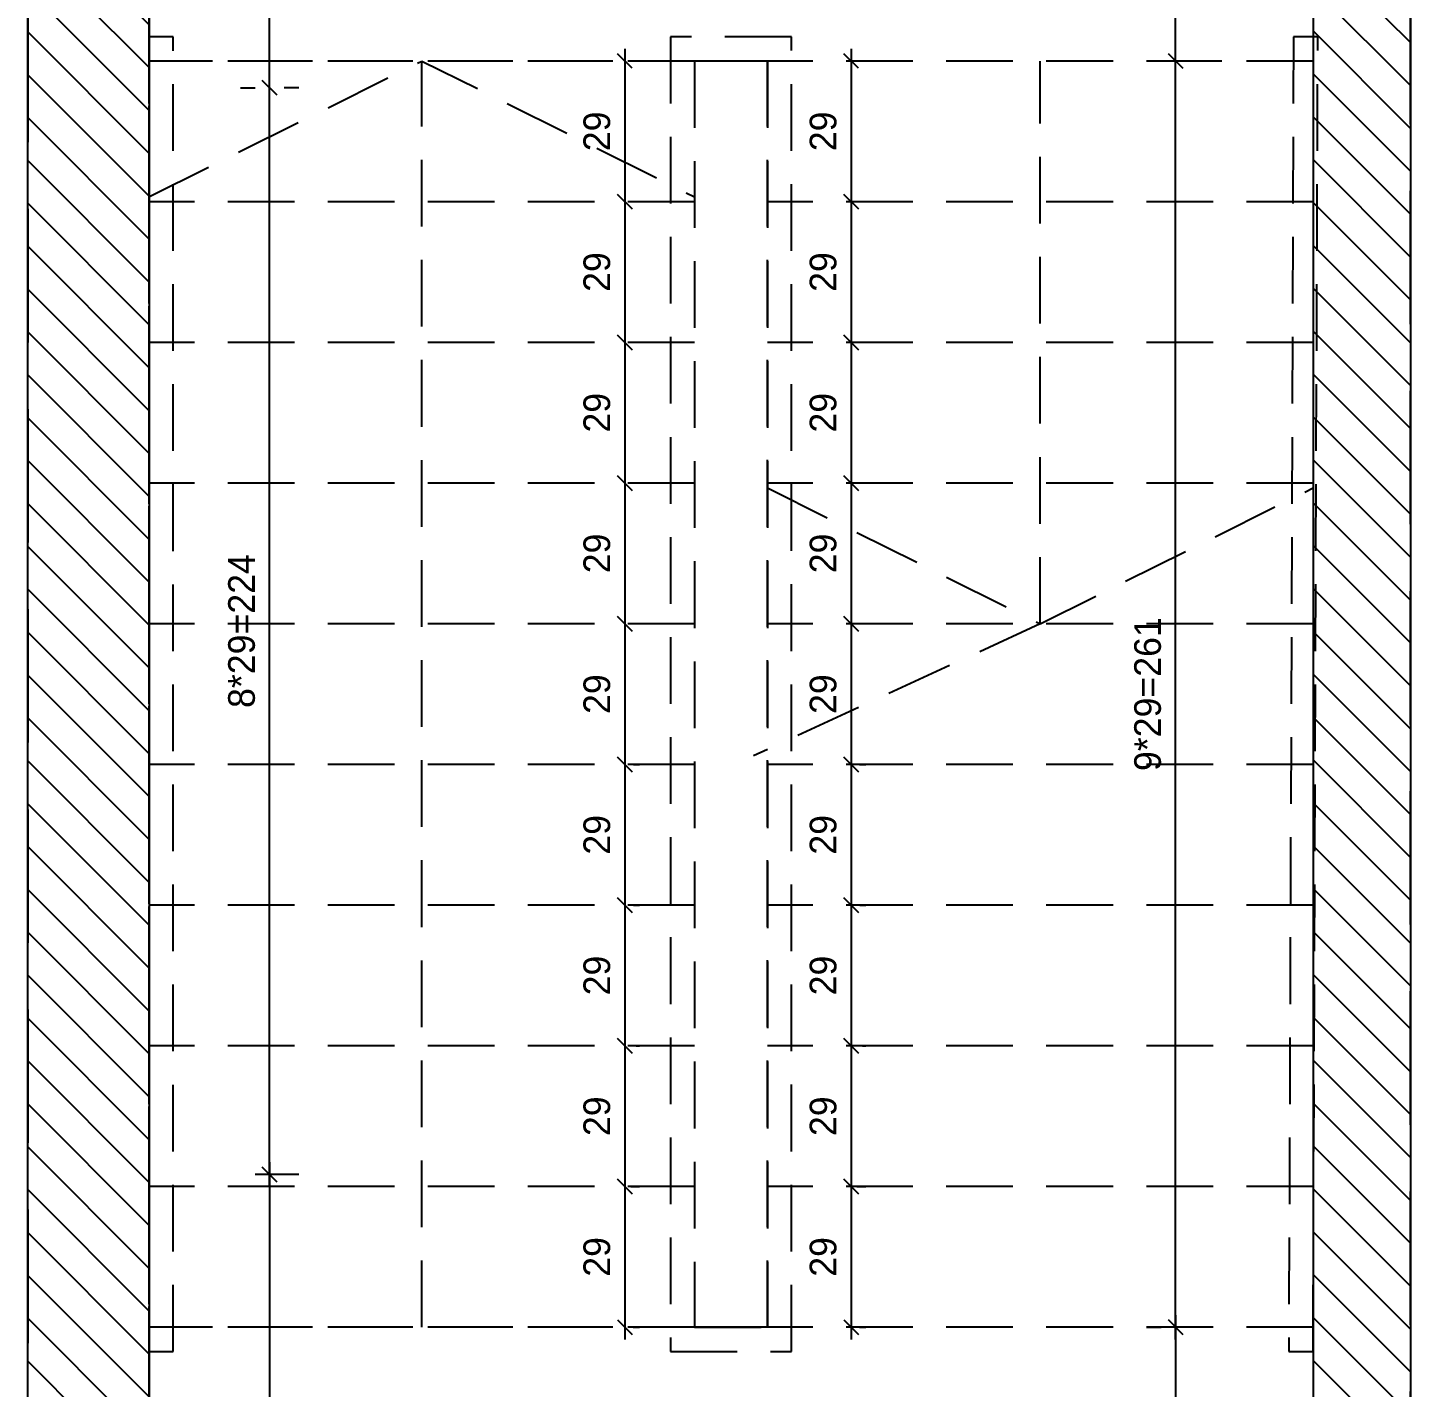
# Model space of a CAD drawing. Header units: inches. Extents: x -5298 to 11252, y 8210 to 22495.
# Drawn here: x 9599 to 9884, y 11785.6 to 12065.9 of the extents above; entities that cross this region are included whole.
import ezdxf

# ---------------------------------------------------------------- set-up
doc = ezdxf.new("R2010")
doc.units = ezdxf.units.IN
doc.header["$LTSCALE"] = 55
doc.header["$MEASUREMENT"] = 0
doc.linetypes.add('DASHED2', pattern=[0.375, 0.25, -0.125])
doc.linetypes.add('HIDDEN', pattern=[0.375, 0.25, -0.125])
doc.layers.get('Defpoints').update_dxf_attribs({"color": 40})
for name, color, linetype in [('dim-50-v', 2, 'Continuous'), ('ENG_beton nifsak', 4, 'Continuous'), ('ENG_beton ole', 3, 'DASHED2'), ('HATCH', 8, 'Continuous'), ('V', 1, 'Continuous')]:
    doc.layers.add(name, color=color, linetype=linetype)
doc.styles.add('HEBTXT', font='hebtxt-weld.shx')
doc.dimstyles.new('25', dxfattribs={"dimtxt": 5.5, "dimasz": 3, "dimexe": 3, "dimexo": 6, "dimgap": 3, "dimtad": 1, "dimdec": 0, "dimrnd": 0.5, "dimdsep": 46, "dimtxsty": 'HEBTXT', "dimblk1": 'OBLIQUE', "dimblk2": 'OBLIQUE', "dimsah": 1, "dimcen": 1, "dimdle": 2.5, "dimclre": 9, "dimclrt": 3, "dimadec": 0, "dimazin": 0, "dimtfac": 1, "dimtdec": 0, "dimtix": 1, "dimtmove": 2, "dimatfit": 3, "dimldrblk": 'OBLIQUE', "dimfxl": 1, "dimtolj": 1, "dimarcsym": 0})

# ---------------------------------------------------------------- blocks, each defined once
blk = doc.blocks.new('_OBLIQUE')
at = {"color": 0, "linetype": 'ByBlock'}
blk.add_line((-0.5, -0.5), (0.5, 0.5), dxfattribs=at)
blk = doc.blocks.new('*D345')
at = {"layer": 'Defpoints', "color": 0, "linetype": 'Continuous', "transparency": 16777216}
for p in [(9835.64, 12058.99, 0), (9835.64, 12058.99), (9835.64, 11797.99, 0)]:
    blk.add_point(p, dxfattribs=at)
at = {"layer": 'dim-50-v', "color": 0, "linetype": 'Continuous', "lineweight": -2, "transparency": 16777216}
blk.add_line((9835.64, 11795.49), (9835.64, 12061.49), dxfattribs=at)
at = {"layer": 'dim-50-v', "color": 9, "linetype": 'Continuous', "lineweight": -2, "transparency": 16777216}
for p, q in [((9841.64, 12058.99), (9838.64, 12058.99)), ((9829.64, 11797.99), (9832.64, 11797.99))]:
    blk.add_line(p, q, dxfattribs=at)
at = {"layer": 'dim-50-v', "color": 0, "linetype": 'Continuous', "lineweight": -2, "transparency": 16777216, "xscale": 3, "yscale": 3, "zscale": 3}
for p, rotation in [((9835.64, 12058.99), 90), ((9835.64, 11797.99), 270)]:
    blk.add_blockref('_OBLIQUE', p, dxfattribs=dict(at, rotation=rotation))
at = {"layer": 'dim-50-v', "color": 3, "linetype": 'Continuous', "transparency": 16777216, "insert": (9829.89, 11928.49), "char_height": 5.5, "attachment_point": 5, "rotation": 90, "style": 'HEBTXT'}
blk.add_mtext('\\A1;9*29=261', dxfattribs=at)
blk = doc.blocks.new('*D346')
at = {"layer": 'Defpoints', "color": 0, "linetype": 'Continuous', "transparency": 16777216}
for p in [(9849.13, 11797.99, 0), (9835.64, 11683.5), (9848.56, 11683.5, 0)]:
    blk.add_point(p, dxfattribs=at)
at = {"layer": 'dim-50-v', "color": 0, "linetype": 'Continuous', "lineweight": -2, "transparency": 16777216}
blk.add_line((9835.64, 11800.49), (9835.64, 11681), dxfattribs=at)
at = {"layer": 'dim-50-v', "color": 9, "linetype": 'Continuous', "lineweight": -2, "transparency": 16777216}
for p, q in [((9843.13, 11797.99), (9832.64, 11797.99)), ((9842.56, 11683.5), (9832.64, 11683.5))]:
    blk.add_line(p, q, dxfattribs=at)
at = {"layer": 'dim-50-v', "color": 0, "linetype": 'Continuous', "lineweight": -2, "transparency": 16777216, "xscale": 3, "yscale": 3, "zscale": 3}
for p, rotation in [((9835.64, 11797.99), 90), ((9835.64, 11683.5), 270)]:
    blk.add_blockref('_OBLIQUE', p, dxfattribs=dict(at, rotation=rotation))
at = {"layer": 'dim-50-v', "color": 3, "linetype": 'Continuous', "transparency": 16777216, "insert": (9829.89, 11740.74), "char_height": 5.5, "attachment_point": 5, "rotation": 90, "style": 'HEBTXT'}
blk.add_mtext('\\A1;115', dxfattribs=at)
blk = doc.blocks.new('*D347')
at = {"layer": 'Defpoints', "color": 0, "linetype": 'Continuous', "transparency": 16777216}
for p in [(9648.85, 12053.49, 0), (9648.85, 12053.49), (9648.85, 11829.49, 0)]:
    blk.add_point(p, dxfattribs=at)
at = {"layer": 'dim-50-v', "color": 0, "linetype": 'Continuous', "lineweight": -2, "transparency": 16777216}
blk.add_line((9648.85, 11826.99), (9648.85, 12055.99), dxfattribs=at)
at = {"layer": 'dim-50-v', "color": 9, "linetype": 'Continuous', "lineweight": -2, "transparency": 16777216}
for p, q in [((9642.85, 12053.49), (9645.85, 12053.49)), ((9654.85, 11829.49), (9651.85, 11829.49))]:
    blk.add_line(p, q, dxfattribs=at)
at = {"layer": 'dim-50-v', "color": 0, "linetype": 'Continuous', "lineweight": -2, "transparency": 16777216, "xscale": 3, "yscale": 3, "zscale": 3}
for p, rotation in [((9648.85, 12053.49), 90), ((9648.85, 11829.49), 270)]:
    blk.add_blockref('_OBLIQUE', p, dxfattribs=dict(at, rotation=rotation))
at = {"layer": 'dim-50-v', "color": 3, "linetype": 'Continuous', "transparency": 16777216, "insert": (9643.1, 11941.49), "char_height": 5.5, "attachment_point": 5, "rotation": 90, "style": 'HEBTXT'}
blk.add_mtext('\\A1;8*29=224', dxfattribs=at)
blk = doc.blocks.new('*D348')
at = {"layer": 'Defpoints', "color": 0, "linetype": 'Continuous', "transparency": 16777216}
for p in [(9659.67, 11829.49, 0), (9648.85, 11683.5), (9661.77, 11683.5, 0)]:
    blk.add_point(p, dxfattribs=at)
at = {"layer": 'dim-50-v', "color": 0, "linetype": 'Continuous', "lineweight": -2, "transparency": 16777216}
blk.add_line((9648.85, 11831.99), (9648.85, 11681), dxfattribs=at)
at = {"layer": 'dim-50-v', "color": 9, "linetype": 'Continuous', "lineweight": -2, "transparency": 16777216}
for p, q in [((9653.67, 11829.49), (9645.85, 11829.49)), ((9655.77, 11683.5), (9645.85, 11683.5))]:
    blk.add_line(p, q, dxfattribs=at)
at = {"layer": 'dim-50-v', "color": 0, "linetype": 'Continuous', "lineweight": -2, "transparency": 16777216, "xscale": 3, "yscale": 3, "zscale": 3}
for p, rotation in [((9648.85, 11829.49), 90), ((9648.85, 11683.5), 270)]:
    blk.add_blockref('_OBLIQUE', p, dxfattribs=dict(at, rotation=rotation))
at = {"layer": 'dim-50-v', "color": 3, "linetype": 'Continuous', "transparency": 16777216, "insert": (9643.1, 11756.49), "char_height": 5.5, "attachment_point": 5, "rotation": 90, "style": 'HEBTXT'}
blk.add_mtext('\\A1;146', dxfattribs=at)
blk = doc.blocks.new('*D354')
at = {"layer": 'Defpoints', "color": 0, "linetype": 'Continuous', "transparency": 16777216}
for p in [(9835.64, 12173.5), (9849.55, 12173.5), (9851.15, 12058.99, 0)]:
    blk.add_point(p, dxfattribs=at)
at = {"layer": 'dim-50-v', "color": 0, "linetype": 'Continuous', "lineweight": -2, "transparency": 16777216}
blk.add_line((9835.64, 12056.49), (9835.64, 12176), dxfattribs=at)
at = {"layer": 'dim-50-v', "color": 9, "linetype": 'Continuous', "lineweight": -2, "transparency": 16777216}
for p, q in [((9843.55, 12173.5), (9832.64, 12173.5)), ((9845.15, 12058.99), (9832.64, 12058.99))]:
    blk.add_line(p, q, dxfattribs=at)
at = {"layer": 'dim-50-v', "color": 0, "linetype": 'Continuous', "lineweight": -2, "transparency": 16777216, "xscale": 3, "yscale": 3, "zscale": 3}
for p, rotation in [((9835.64, 12173.5), 90), ((9835.64, 12058.99), 270)]:
    blk.add_blockref('_OBLIQUE', p, dxfattribs=dict(at, rotation=rotation))
at = {"layer": 'dim-50-v', "color": 3, "linetype": 'Continuous', "transparency": 16777216, "insert": (9829.89, 12116.24), "char_height": 5.5, "attachment_point": 5, "rotation": 90, "style": 'HEBTXT'}
blk.add_mtext('\\A1;115', dxfattribs=at)
blk = doc.blocks.new('*D355')
at = {"layer": 'Defpoints', "color": 0, "linetype": 'Continuous', "transparency": 16777216}
for p in [(9648.85, 12173.49), (9652.71, 12173.49, 0), (9648.85, 12053.49)]:
    blk.add_point(p, dxfattribs=at)
at = {"layer": 'dim-50-v', "color": 0, "linetype": 'Continuous', "lineweight": -2, "transparency": 16777216}
blk.add_line((9648.85, 12050.99), (9648.85, 12175.99), dxfattribs=at)
at = {"layer": 'dim-50-v', "color": 9, "linetype": 'Continuous', "lineweight": -2, "transparency": 16777216}
for p, q in [((9646.71, 12173.49), (9645.85, 12173.49)), ((9654.85, 12053.49), (9651.85, 12053.49))]:
    blk.add_line(p, q, dxfattribs=at)
at = {"layer": 'dim-50-v', "color": 0, "linetype": 'Continuous', "lineweight": -2, "transparency": 16777216, "xscale": 3, "yscale": 3, "zscale": 3}
for p, rotation in [((9648.85, 12173.49), 90), ((9648.85, 12053.49), 270)]:
    blk.add_blockref('_OBLIQUE', p, dxfattribs=dict(at, rotation=rotation))
at = {"layer": 'dim-50-v', "color": 3, "linetype": 'Continuous', "transparency": 16777216, "insert": (9643.1, 12113.49), "char_height": 5.5, "attachment_point": 5, "rotation": 90, "style": 'HEBTXT'}
blk.add_mtext('\\A1;120', dxfattribs=at)
blk = doc.blocks.new('*D1705')
at = {"layer": 'Defpoints', "color": 0, "linetype": 'Continuous', "transparency": 16777216}
for p in [(9767.86, 12058.99, 0), (9767.86, 12029.99, 0), (9768.74, 12029.99)]:
    blk.add_point(p, dxfattribs=at)
at = {"layer": 'dim-50-v', "color": 0, "linetype": 'Continuous', "lineweight": -2, "transparency": 16777216}
blk.add_line((9768.74, 12061.49), (9768.74, 12027.49), dxfattribs=at)
at = {"layer": 'dim-50-v', "color": 9, "linetype": 'Continuous', "lineweight": -2, "transparency": 16777216}
for p, q in [((9773.86, 12058.99), (9771.74, 12058.99)), ((9773.86, 12029.99), (9771.74, 12029.99))]:
    blk.add_line(p, q, dxfattribs=at)
at = {"layer": 'dim-50-v', "color": 0, "linetype": 'Continuous', "lineweight": -2, "transparency": 16777216, "xscale": 3, "yscale": 3, "zscale": 3}
for p, rotation in [((9768.74, 12058.99), 90), ((9768.74, 12029.99), 270)]:
    blk.add_blockref('_OBLIQUE', p, dxfattribs=dict(at, rotation=rotation))
at = {"layer": 'dim-50-v', "color": 3, "linetype": 'Continuous', "transparency": 16777216, "insert": (9762.99, 12044.49), "char_height": 5.5, "attachment_point": 5, "rotation": 90, "style": 'HEBTXT'}
blk.add_mtext('\\A1;29', dxfattribs=at)
blk = doc.blocks.new('*D1706')
at = {"layer": 'Defpoints', "color": 0, "linetype": 'Continuous', "transparency": 16777216}
for p in [(9767.86, 12029.99, 0), (9768.74, 12000.99, 0), (9768.74, 12000.99)]:
    blk.add_point(p, dxfattribs=at)
at = {"layer": 'dim-50-v', "color": 0, "linetype": 'Continuous', "lineweight": -2, "transparency": 16777216}
blk.add_line((9768.74, 12032.49), (9768.74, 11998.49), dxfattribs=at)
at = {"layer": 'dim-50-v', "color": 9, "linetype": 'Continuous', "lineweight": -2, "transparency": 16777216}
for p, q in [((9773.86, 12029.99), (9771.74, 12029.99)), ((9774.74, 12000.99), (9771.74, 12000.99))]:
    blk.add_line(p, q, dxfattribs=at)
at = {"layer": 'dim-50-v', "color": 0, "linetype": 'Continuous', "lineweight": -2, "transparency": 16777216, "xscale": 3, "yscale": 3, "zscale": 3}
for p, rotation in [((9768.74, 12029.99), 90), ((9768.74, 12000.99), 270)]:
    blk.add_blockref('_OBLIQUE', p, dxfattribs=dict(at, rotation=rotation))
at = {"layer": 'dim-50-v', "color": 3, "linetype": 'Continuous', "transparency": 16777216, "insert": (9762.99, 12015.49), "char_height": 5.5, "attachment_point": 5, "rotation": 90, "style": 'HEBTXT'}
blk.add_mtext('\\A1;29', dxfattribs=at)
blk = doc.blocks.new('*D1707')
at = {"layer": 'Defpoints', "color": 0, "linetype": 'Continuous', "transparency": 16777216}
for p in [(9768.74, 12000.99, 0), (9767.03, 11971.99, 0), (9768.74, 11971.99)]:
    blk.add_point(p, dxfattribs=at)
at = {"layer": 'dim-50-v', "color": 0, "linetype": 'Continuous', "lineweight": -2, "transparency": 16777216}
blk.add_line((9768.74, 12003.49), (9768.74, 11969.49), dxfattribs=at)
at = {"layer": 'dim-50-v', "color": 9, "linetype": 'Continuous', "lineweight": -2, "transparency": 16777216}
for p, q in [((9774.74, 12000.99), (9771.74, 12000.99)), ((9773.03, 11971.99), (9771.74, 11971.99))]:
    blk.add_line(p, q, dxfattribs=at)
at = {"layer": 'dim-50-v', "color": 0, "linetype": 'Continuous', "lineweight": -2, "transparency": 16777216, "xscale": 3, "yscale": 3, "zscale": 3}
for p, rotation in [((9768.74, 12000.99), 90), ((9768.74, 11971.99), 270)]:
    blk.add_blockref('_OBLIQUE', p, dxfattribs=dict(at, rotation=rotation))
at = {"layer": 'dim-50-v', "color": 3, "linetype": 'Continuous', "transparency": 16777216, "insert": (9762.99, 11986.49), "char_height": 5.5, "attachment_point": 5, "rotation": 90, "style": 'HEBTXT'}
blk.add_mtext('\\A1;29', dxfattribs=at)
blk = doc.blocks.new('*D1708')
at = {"layer": 'Defpoints', "color": 0, "linetype": 'Continuous', "transparency": 16777216}
for p in [(9767.03, 11971.99, 0), (9768.74, 11942.99, 0), (9768.74, 11942.99)]:
    blk.add_point(p, dxfattribs=at)
at = {"layer": 'dim-50-v', "color": 0, "linetype": 'Continuous', "lineweight": -2, "transparency": 16777216}
blk.add_line((9768.74, 11974.49), (9768.74, 11940.49), dxfattribs=at)
at = {"layer": 'dim-50-v', "color": 9, "linetype": 'Continuous', "lineweight": -2, "transparency": 16777216}
for p, q in [((9773.03, 11971.99), (9771.74, 11971.99)), ((9774.74, 11942.99), (9771.74, 11942.99))]:
    blk.add_line(p, q, dxfattribs=at)
at = {"layer": 'dim-50-v', "color": 0, "linetype": 'Continuous', "lineweight": -2, "transparency": 16777216, "xscale": 3, "yscale": 3, "zscale": 3}
for p, rotation in [((9768.74, 11971.99), 90), ((9768.74, 11942.99), 270)]:
    blk.add_blockref('_OBLIQUE', p, dxfattribs=dict(at, rotation=rotation))
at = {"layer": 'dim-50-v', "color": 3, "linetype": 'Continuous', "transparency": 16777216, "insert": (9762.99, 11957.49), "char_height": 5.5, "attachment_point": 5, "rotation": 90, "style": 'HEBTXT'}
blk.add_mtext('\\A1;29', dxfattribs=at)
blk = doc.blocks.new('*D1709')
at = {"layer": 'Defpoints', "color": 0, "linetype": 'Continuous', "transparency": 16777216}
for p in [(9768.74, 11942.99, 0), (9764.5, 11913.99, 0), (9768.74, 11913.99)]:
    blk.add_point(p, dxfattribs=at)
at = {"layer": 'dim-50-v', "color": 0, "linetype": 'Continuous', "lineweight": -2, "transparency": 16777216}
blk.add_line((9768.74, 11945.49), (9768.74, 11911.49), dxfattribs=at)
at = {"layer": 'dim-50-v', "color": 9, "linetype": 'Continuous', "lineweight": -2, "transparency": 16777216}
for p, q in [((9774.74, 11942.99), (9771.74, 11942.99)), ((9770.5, 11913.99), (9771.74, 11913.99))]:
    blk.add_line(p, q, dxfattribs=at)
at = {"layer": 'dim-50-v', "color": 0, "linetype": 'Continuous', "lineweight": -2, "transparency": 16777216, "xscale": 3, "yscale": 3, "zscale": 3}
for p, rotation in [((9768.74, 11942.99), 90), ((9768.74, 11913.99), 270)]:
    blk.add_blockref('_OBLIQUE', p, dxfattribs=dict(at, rotation=rotation))
at = {"layer": 'dim-50-v', "color": 3, "linetype": 'Continuous', "transparency": 16777216, "insert": (9762.99, 11928.49), "char_height": 5.5, "attachment_point": 5, "rotation": 90, "style": 'HEBTXT'}
blk.add_mtext('\\A1;29', dxfattribs=at)
blk = doc.blocks.new('*D1710')
at = {"layer": 'Defpoints', "color": 0, "linetype": 'Continuous', "transparency": 16777216}
for p in [(9764.5, 11913.99, 0), (9764.51, 11884.99, 0), (9768.74, 11884.99)]:
    blk.add_point(p, dxfattribs=at)
at = {"layer": 'dim-50-v', "color": 0, "linetype": 'Continuous', "lineweight": -2, "transparency": 16777216}
blk.add_line((9768.74, 11916.49), (9768.74, 11882.49), dxfattribs=at)
at = {"layer": 'dim-50-v', "color": 9, "linetype": 'Continuous', "lineweight": -2, "transparency": 16777216}
for p, q in [((9770.5, 11913.99), (9771.74, 11913.99)), ((9770.51, 11884.99), (9771.74, 11884.99))]:
    blk.add_line(p, q, dxfattribs=at)
at = {"layer": 'dim-50-v', "color": 0, "linetype": 'Continuous', "lineweight": -2, "transparency": 16777216, "xscale": 3, "yscale": 3, "zscale": 3}
for p, rotation in [((9768.74, 11913.99), 90), ((9768.74, 11884.99), 270)]:
    blk.add_blockref('_OBLIQUE', p, dxfattribs=dict(at, rotation=rotation))
at = {"layer": 'dim-50-v', "color": 3, "linetype": 'Continuous', "transparency": 16777216, "insert": (9762.99, 11899.49), "char_height": 5.5, "attachment_point": 5, "rotation": 90, "style": 'HEBTXT'}
blk.add_mtext('\\A1;29', dxfattribs=at)
blk = doc.blocks.new('*D1711')
at = {"layer": 'Defpoints', "color": 0, "linetype": 'Continuous', "transparency": 16777216}
for p in [(9764.51, 11884.99, 0), (9765.1, 11855.99, 0), (9768.74, 11855.99)]:
    blk.add_point(p, dxfattribs=at)
at = {"layer": 'dim-50-v', "color": 0, "linetype": 'Continuous', "lineweight": -2, "transparency": 16777216}
blk.add_line((9768.74, 11887.49), (9768.74, 11853.49), dxfattribs=at)
at = {"layer": 'dim-50-v', "color": 9, "linetype": 'Continuous', "lineweight": -2, "transparency": 16777216}
for p, q in [((9770.51, 11884.99), (9771.74, 11884.99)), ((9771.1, 11855.99), (9771.74, 11855.99))]:
    blk.add_line(p, q, dxfattribs=at)
at = {"layer": 'dim-50-v', "color": 0, "linetype": 'Continuous', "lineweight": -2, "transparency": 16777216, "xscale": 3, "yscale": 3, "zscale": 3}
for p, rotation in [((9768.74, 11884.99), 90), ((9768.74, 11855.99), 270)]:
    blk.add_blockref('_OBLIQUE', p, dxfattribs=dict(at, rotation=rotation))
at = {"layer": 'dim-50-v', "color": 3, "linetype": 'Continuous', "transparency": 16777216, "insert": (9762.99, 11870.49), "char_height": 5.5, "attachment_point": 5, "rotation": 90, "style": 'HEBTXT'}
blk.add_mtext('\\A1;29', dxfattribs=at)
blk = doc.blocks.new('*D1712')
at = {"layer": 'Defpoints', "color": 0, "linetype": 'Continuous', "transparency": 16777216}
for p in [(9765.1, 11855.99, 0), (9763.95, 11826.99, 0), (9768.74, 11826.99)]:
    blk.add_point(p, dxfattribs=at)
at = {"layer": 'dim-50-v', "color": 0, "linetype": 'Continuous', "lineweight": -2, "transparency": 16777216}
blk.add_line((9768.74, 11858.49), (9768.74, 11824.49), dxfattribs=at)
at = {"layer": 'dim-50-v', "color": 9, "linetype": 'Continuous', "lineweight": -2, "transparency": 16777216}
for p, q in [((9771.1, 11855.99), (9771.74, 11855.99)), ((9769.95, 11826.99), (9771.74, 11826.99))]:
    blk.add_line(p, q, dxfattribs=at)
at = {"layer": 'dim-50-v', "color": 0, "linetype": 'Continuous', "lineweight": -2, "transparency": 16777216, "xscale": 3, "yscale": 3, "zscale": 3}
for p, rotation in [((9768.74, 11855.99), 90), ((9768.74, 11826.99), 270)]:
    blk.add_blockref('_OBLIQUE', p, dxfattribs=dict(at, rotation=rotation))
at = {"layer": 'dim-50-v', "color": 3, "linetype": 'Continuous', "transparency": 16777216, "insert": (9762.99, 11841.49), "char_height": 5.5, "attachment_point": 5, "rotation": 90, "style": 'HEBTXT'}
blk.add_mtext('\\A1;29', dxfattribs=at)
blk = doc.blocks.new('*D1713')
at = {"layer": 'Defpoints', "color": 0, "linetype": 'Continuous', "transparency": 16777216}
for p in [(9763.95, 11826.99, 0), (9764.44, 11797.99, 0), (9768.74, 11797.99)]:
    blk.add_point(p, dxfattribs=at)
at = {"layer": 'dim-50-v', "color": 0, "linetype": 'Continuous', "lineweight": -2, "transparency": 16777216}
blk.add_line((9768.74, 11829.49), (9768.74, 11795.49), dxfattribs=at)
at = {"layer": 'dim-50-v', "color": 9, "linetype": 'Continuous', "lineweight": -2, "transparency": 16777216}
for p, q in [((9769.95, 11826.99), (9771.74, 11826.99)), ((9770.44, 11797.99), (9771.74, 11797.99))]:
    blk.add_line(p, q, dxfattribs=at)
at = {"layer": 'dim-50-v', "color": 0, "linetype": 'Continuous', "lineweight": -2, "transparency": 16777216, "xscale": 3, "yscale": 3, "zscale": 3}
for p, rotation in [((9768.74, 11826.99), 90), ((9768.74, 11797.99), 270)]:
    blk.add_blockref('_OBLIQUE', p, dxfattribs=dict(at, rotation=rotation))
at = {"layer": 'dim-50-v', "color": 3, "linetype": 'Continuous', "transparency": 16777216, "insert": (9762.99, 11812.49), "char_height": 5.5, "attachment_point": 5, "rotation": 90, "style": 'HEBTXT'}
blk.add_mtext('\\A1;29', dxfattribs=at)
blk = doc.blocks.new('*D1718')
at = {"layer": 'Defpoints', "color": 0, "linetype": 'Continuous', "transparency": 16777216}
for p in [(9721.21, 12058.99, 0), (9721.21, 12029.99, 0), (9722.09, 12029.99)]:
    blk.add_point(p, dxfattribs=at)
at = {"layer": 'dim-50-v', "color": 0, "linetype": 'Continuous', "lineweight": -2, "transparency": 16777216}
blk.add_line((9722.09, 12061.49), (9722.09, 12027.49), dxfattribs=at)
at = {"layer": 'dim-50-v', "color": 9, "linetype": 'Continuous', "lineweight": -2, "transparency": 16777216}
for p, q in [((9727.21, 12058.99), (9725.09, 12058.99)), ((9727.21, 12029.99), (9725.09, 12029.99))]:
    blk.add_line(p, q, dxfattribs=at)
at = {"layer": 'dim-50-v', "color": 0, "linetype": 'Continuous', "lineweight": -2, "transparency": 16777216, "xscale": 3, "yscale": 3, "zscale": 3}
for p, rotation in [((9722.09, 12058.99), 90), ((9722.09, 12029.99), 270)]:
    blk.add_blockref('_OBLIQUE', p, dxfattribs=dict(at, rotation=rotation))
at = {"layer": 'dim-50-v', "color": 3, "linetype": 'Continuous', "transparency": 16777216, "insert": (9716.34, 12044.49), "char_height": 5.5, "attachment_point": 5, "rotation": 90, "style": 'HEBTXT'}
blk.add_mtext('\\A1;29', dxfattribs=at)
blk = doc.blocks.new('*D1719')
at = {"layer": 'Defpoints', "color": 0, "linetype": 'Continuous', "transparency": 16777216}
for p in [(9721.21, 12029.99, 0), (9722.09, 12000.99, 0), (9722.09, 12000.99)]:
    blk.add_point(p, dxfattribs=at)
at = {"layer": 'dim-50-v', "color": 0, "linetype": 'Continuous', "lineweight": -2, "transparency": 16777216}
blk.add_line((9722.09, 12032.49), (9722.09, 11998.49), dxfattribs=at)
at = {"layer": 'dim-50-v', "color": 9, "linetype": 'Continuous', "lineweight": -2, "transparency": 16777216}
for p, q in [((9727.21, 12029.99), (9725.09, 12029.99)), ((9728.09, 12000.99), (9725.09, 12000.99))]:
    blk.add_line(p, q, dxfattribs=at)
at = {"layer": 'dim-50-v', "color": 0, "linetype": 'Continuous', "lineweight": -2, "transparency": 16777216, "xscale": 3, "yscale": 3, "zscale": 3}
for p, rotation in [((9722.09, 12029.99), 90), ((9722.09, 12000.99), 270)]:
    blk.add_blockref('_OBLIQUE', p, dxfattribs=dict(at, rotation=rotation))
at = {"layer": 'dim-50-v', "color": 3, "linetype": 'Continuous', "transparency": 16777216, "insert": (9716.34, 12015.49), "char_height": 5.5, "attachment_point": 5, "rotation": 90, "style": 'HEBTXT'}
blk.add_mtext('\\A1;29', dxfattribs=at)
blk = doc.blocks.new('*D1720')
at = {"layer": 'Defpoints', "color": 0, "linetype": 'Continuous', "transparency": 16777216}
for p in [(9722.09, 12000.99, 0), (9720.38, 11971.99, 0), (9722.09, 11971.99)]:
    blk.add_point(p, dxfattribs=at)
at = {"layer": 'dim-50-v', "color": 0, "linetype": 'Continuous', "lineweight": -2, "transparency": 16777216}
blk.add_line((9722.09, 12003.49), (9722.09, 11969.49), dxfattribs=at)
at = {"layer": 'dim-50-v', "color": 9, "linetype": 'Continuous', "lineweight": -2, "transparency": 16777216}
for p, q in [((9728.09, 12000.99), (9725.09, 12000.99)), ((9726.38, 11971.99), (9725.09, 11971.99))]:
    blk.add_line(p, q, dxfattribs=at)
at = {"layer": 'dim-50-v', "color": 0, "linetype": 'Continuous', "lineweight": -2, "transparency": 16777216, "xscale": 3, "yscale": 3, "zscale": 3}
for p, rotation in [((9722.09, 12000.99), 90), ((9722.09, 11971.99), 270)]:
    blk.add_blockref('_OBLIQUE', p, dxfattribs=dict(at, rotation=rotation))
at = {"layer": 'dim-50-v', "color": 3, "linetype": 'Continuous', "transparency": 16777216, "insert": (9716.34, 11986.49), "char_height": 5.5, "attachment_point": 5, "rotation": 90, "style": 'HEBTXT'}
blk.add_mtext('\\A1;29', dxfattribs=at)
blk = doc.blocks.new('*D1721')
at = {"layer": 'Defpoints', "color": 0, "linetype": 'Continuous', "transparency": 16777216}
for p in [(9720.38, 11971.99, 0), (9722.09, 11942.99, 0), (9722.09, 11942.99)]:
    blk.add_point(p, dxfattribs=at)
at = {"layer": 'dim-50-v', "color": 0, "linetype": 'Continuous', "lineweight": -2, "transparency": 16777216}
blk.add_line((9722.09, 11974.49), (9722.09, 11940.49), dxfattribs=at)
at = {"layer": 'dim-50-v', "color": 9, "linetype": 'Continuous', "lineweight": -2, "transparency": 16777216}
for p, q in [((9726.38, 11971.99), (9725.09, 11971.99)), ((9728.09, 11942.99), (9725.09, 11942.99))]:
    blk.add_line(p, q, dxfattribs=at)
at = {"layer": 'dim-50-v', "color": 0, "linetype": 'Continuous', "lineweight": -2, "transparency": 16777216, "xscale": 3, "yscale": 3, "zscale": 3}
for p, rotation in [((9722.09, 11971.99), 90), ((9722.09, 11942.99), 270)]:
    blk.add_blockref('_OBLIQUE', p, dxfattribs=dict(at, rotation=rotation))
at = {"layer": 'dim-50-v', "color": 3, "linetype": 'Continuous', "transparency": 16777216, "insert": (9716.34, 11957.49), "char_height": 5.5, "attachment_point": 5, "rotation": 90, "style": 'HEBTXT'}
blk.add_mtext('\\A1;29', dxfattribs=at)
blk = doc.blocks.new('*D1722')
at = {"layer": 'Defpoints', "color": 0, "linetype": 'Continuous', "transparency": 16777216}
for p in [(9722.09, 11942.99, 0), (9717.85, 11913.99, 0), (9722.09, 11913.99)]:
    blk.add_point(p, dxfattribs=at)
at = {"layer": 'dim-50-v', "color": 0, "linetype": 'Continuous', "lineweight": -2, "transparency": 16777216}
blk.add_line((9722.09, 11945.49), (9722.09, 11911.49), dxfattribs=at)
at = {"layer": 'dim-50-v', "color": 9, "linetype": 'Continuous', "lineweight": -2, "transparency": 16777216}
for p, q in [((9728.09, 11942.99), (9725.09, 11942.99)), ((9723.85, 11913.99), (9725.09, 11913.99))]:
    blk.add_line(p, q, dxfattribs=at)
at = {"layer": 'dim-50-v', "color": 0, "linetype": 'Continuous', "lineweight": -2, "transparency": 16777216, "xscale": 3, "yscale": 3, "zscale": 3}
for p, rotation in [((9722.09, 11942.99), 90), ((9722.09, 11913.99), 270)]:
    blk.add_blockref('_OBLIQUE', p, dxfattribs=dict(at, rotation=rotation))
at = {"layer": 'dim-50-v', "color": 3, "linetype": 'Continuous', "transparency": 16777216, "insert": (9716.34, 11928.49), "char_height": 5.5, "attachment_point": 5, "rotation": 90, "style": 'HEBTXT'}
blk.add_mtext('\\A1;29', dxfattribs=at)
blk = doc.blocks.new('*D1714')
at = {"layer": 'Defpoints', "color": 0, "linetype": 'Continuous', "transparency": 16777216}
for p in [(9717.85, 11913.99, 0), (9717.86, 11884.99, 0), (9722.09, 11884.99)]:
    blk.add_point(p, dxfattribs=at)
at = {"layer": 'dim-50-v', "color": 0, "linetype": 'Continuous', "lineweight": -2, "transparency": 16777216}
blk.add_line((9722.09, 11916.49), (9722.09, 11882.49), dxfattribs=at)
at = {"layer": 'dim-50-v', "color": 9, "linetype": 'Continuous', "lineweight": -2, "transparency": 16777216}
for p, q in [((9723.85, 11913.99), (9725.09, 11913.99)), ((9723.86, 11884.99), (9725.09, 11884.99))]:
    blk.add_line(p, q, dxfattribs=at)
at = {"layer": 'dim-50-v', "color": 0, "linetype": 'Continuous', "lineweight": -2, "transparency": 16777216, "xscale": 3, "yscale": 3, "zscale": 3}
for p, rotation in [((9722.09, 11913.99), 90), ((9722.09, 11884.99), 270)]:
    blk.add_blockref('_OBLIQUE', p, dxfattribs=dict(at, rotation=rotation))
at = {"layer": 'dim-50-v', "color": 3, "linetype": 'Continuous', "transparency": 16777216, "insert": (9716.34, 11899.49), "char_height": 5.5, "attachment_point": 5, "rotation": 90, "style": 'HEBTXT'}
blk.add_mtext('\\A1;29', dxfattribs=at)
blk = doc.blocks.new('*D1715')
at = {"layer": 'Defpoints', "color": 0, "linetype": 'Continuous', "transparency": 16777216}
for p in [(9717.86, 11884.99, 0), (9718.45, 11855.99, 0), (9722.09, 11855.99)]:
    blk.add_point(p, dxfattribs=at)
at = {"layer": 'dim-50-v', "color": 0, "linetype": 'Continuous', "lineweight": -2, "transparency": 16777216}
blk.add_line((9722.09, 11887.49), (9722.09, 11853.49), dxfattribs=at)
at = {"layer": 'dim-50-v', "color": 9, "linetype": 'Continuous', "lineweight": -2, "transparency": 16777216}
for p, q in [((9723.86, 11884.99), (9725.09, 11884.99)), ((9724.45, 11855.99), (9725.09, 11855.99))]:
    blk.add_line(p, q, dxfattribs=at)
at = {"layer": 'dim-50-v', "color": 0, "linetype": 'Continuous', "lineweight": -2, "transparency": 16777216, "xscale": 3, "yscale": 3, "zscale": 3}
for p, rotation in [((9722.09, 11884.99), 90), ((9722.09, 11855.99), 270)]:
    blk.add_blockref('_OBLIQUE', p, dxfattribs=dict(at, rotation=rotation))
at = {"layer": 'dim-50-v', "color": 3, "linetype": 'Continuous', "transparency": 16777216, "insert": (9716.34, 11870.49), "char_height": 5.5, "attachment_point": 5, "rotation": 90, "style": 'HEBTXT'}
blk.add_mtext('\\A1;29', dxfattribs=at)
blk = doc.blocks.new('*D1716')
at = {"layer": 'Defpoints', "color": 0, "linetype": 'Continuous', "transparency": 16777216}
for p in [(9718.45, 11855.99, 0), (9717.3, 11826.99, 0), (9722.09, 11826.99)]:
    blk.add_point(p, dxfattribs=at)
at = {"layer": 'dim-50-v', "color": 0, "linetype": 'Continuous', "lineweight": -2, "transparency": 16777216}
blk.add_line((9722.09, 11858.49), (9722.09, 11824.49), dxfattribs=at)
at = {"layer": 'dim-50-v', "color": 9, "linetype": 'Continuous', "lineweight": -2, "transparency": 16777216}
for p, q in [((9724.45, 11855.99), (9725.09, 11855.99)), ((9723.3, 11826.99), (9725.09, 11826.99))]:
    blk.add_line(p, q, dxfattribs=at)
at = {"layer": 'dim-50-v', "color": 0, "linetype": 'Continuous', "lineweight": -2, "transparency": 16777216, "xscale": 3, "yscale": 3, "zscale": 3}
for p, rotation in [((9722.09, 11855.99), 90), ((9722.09, 11826.99), 270)]:
    blk.add_blockref('_OBLIQUE', p, dxfattribs=dict(at, rotation=rotation))
at = {"layer": 'dim-50-v', "color": 3, "linetype": 'Continuous', "transparency": 16777216, "insert": (9716.34, 11841.49), "char_height": 5.5, "attachment_point": 5, "rotation": 90, "style": 'HEBTXT'}
blk.add_mtext('\\A1;29', dxfattribs=at)
blk = doc.blocks.new('*D1717')
at = {"layer": 'Defpoints', "color": 0, "linetype": 'Continuous', "transparency": 16777216}
for p in [(9717.3, 11826.99, 0), (9717.79, 11797.99, 0), (9722.09, 11797.99)]:
    blk.add_point(p, dxfattribs=at)
at = {"layer": 'dim-50-v', "color": 0, "linetype": 'Continuous', "lineweight": -2, "transparency": 16777216}
blk.add_line((9722.09, 11829.49), (9722.09, 11795.49), dxfattribs=at)
at = {"layer": 'dim-50-v', "color": 9, "linetype": 'Continuous', "lineweight": -2, "transparency": 16777216}
for p, q in [((9723.3, 11826.99), (9725.09, 11826.99)), ((9723.79, 11797.99), (9725.09, 11797.99))]:
    blk.add_line(p, q, dxfattribs=at)
at = {"layer": 'dim-50-v', "color": 0, "linetype": 'Continuous', "lineweight": -2, "transparency": 16777216, "xscale": 3, "yscale": 3, "zscale": 3}
for p, rotation in [((9722.09, 11826.99), 90), ((9722.09, 11797.99), 270)]:
    blk.add_blockref('_OBLIQUE', p, dxfattribs=dict(at, rotation=rotation))
at = {"layer": 'dim-50-v', "color": 3, "linetype": 'Continuous', "transparency": 16777216, "insert": (9716.34, 11812.49), "char_height": 5.5, "attachment_point": 5, "rotation": 90, "style": 'HEBTXT'}
blk.add_mtext('\\A1;29', dxfattribs=at)

msp = doc.modelspace()

# ---------------------------------------------------------------- hatches: boundary and pattern name
at = {"layer": 'HATCH', "linetype": 'Continuous', "transparency": 33554687}
h = msp.add_hatch(dxfattribs=at)
h.set_pattern_fill('ANSI31', color=256, scale=50, angle=450)
h.paths.add_polyline_path([(9883.98, 12073.49), (9863.98, 12073.49), (9863.98, 11683.49), (9623.98, 11683.49), (9623.98, 12173.49), (9863.98, 12173.49), (9863.98, 12163.49), (9883.98, 12163.49), (9883.98, 12193.49), (9598.98, 12193.49), (9598.98, 11663.49), (9883.98, 11663.49)])

# ---------------------------------------------------------------- linework, layer by layer
at = {"layer": 'ENG_beton nifsak', "ltscale": 5, "elevation": 0}
msp.add_lwpolyline([(9884.03, 12163.49), (9864.03, 12163.49), (9864.03, 12173.49), (9624.03, 12173.49), (9624.03, 11683.49), (9864.03, 11683.49), (9864.03, 12073.49), (9884.03, 12073.49), (9884.03, 11663.49), (9599.03, 11663.49), (9599.03, 12193.49), (9884.03, 12193.49)], close=True, dxfattribs=at)
at = {"layer": 'ENG_beton ole', "ltscale": 2}
for p, q in [((9598.98, 12193.49, 0), (9598.98, 11663.49, 0)), ((9623.98, 12173.49, 0), (9623.98, 11683.49, 0)), ((9863.98, 12073.49, 0), (9863.98, 11683.49, 0)), ((9883.98, 12073.49, 0), (9883.98, 11663.49, 0))]:
    msp.add_line(p, q, dxfattribs=at)
at = {"layer": 'V', "linetype": 'HIDDEN'}
for p, q in [((9863.98, 12058.99, 0), (9623.98, 12058.99, 0)), ((9736.48, 12058.99, 0), (9736.48, 11797.99, 0)), ((9751.48, 12058.99, 0), (9736.48, 12058.99, 0)), ((9863.98, 12058.99, 0), (9751.48, 12058.99, 0)), ((9751.48, 12058.99, 0), (9751.48, 11797.99, 0)), ((9863.98, 12058.99, 0), (9751.48, 12058.99, 0)), ((9863.98, 12029.99, 0), (9751.48, 12029.99, 0)), ((9863.98, 12000.99, 0), (9751.48, 12000.99, 0)), ((9863.98, 11971.99, 0), (9751.48, 11971.99, 0)), ((9863.98, 11942.99, 0), (9751.48, 11942.99, 0)), ((9863.98, 11913.99, 0), (9751.48, 11913.99, 0)), ((9863.98, 11884.99, 0), (9751.48, 11884.99, 0)), ((9863.98, 11855.99, 0), (9751.48, 11855.99, 0)), ((9863.98, 11826.99, 0), (9751.48, 11826.99, 0)), ((9863.98, 11797.99, 0), (9623.98, 11797.99, 0)), ((9751.48, 11797.99, 0), (9736.48, 11797.99, 0)), ((9863.98, 11797.99, 0), (9751.48, 11797.99, 0)), ((9863.98, 11797.99, 0), (9751.48, 11797.99, 0))]:
    msp.add_line(p, q, dxfattribs=at)
at = {"layer": 'V', "linetype": 'HIDDEN', "elevation": 0}
for points in [[(9623.98, 11792.99), (9628.98, 11792.99), (9628.98, 12063.99), (9623.98, 12063.99)], [(9731.47, 11793), (9756.47, 11793), (9756.48, 12063.99), (9731.48, 12063.99)], [(9858.97, 11793), (9863.97, 11793), (9864.95, 12063.99), (9859.95, 12063.99)], [(9736.47, 11798), (9751.47, 11798), (9751.48, 12058.99), (9736.48, 12058.99)]]:
    msp.add_lwpolyline(points, close=True, dxfattribs=at)
at = {"layer": 'V', "linetype": 'HIDDEN', "elevation": 0, "flags": 128}
for points in [[(9736.48, 12058.99), (9623.98, 12058.99)], [(9736.48, 12058.99), (9623.98, 12058.99)], [(9623.98, 12030.99), (9680.23, 12058.99), (9736.48, 12030.99)], [(9680.23, 11797.99), (9680.23, 12058.99)], [(9807.73, 11942.99), (9807.73, 12058.99)], [(9736.48, 12029.99), (9623.98, 12029.99)], [(9736.48, 12000.99), (9623.98, 12000.99)], [(9736.48, 11971.99), (9623.98, 11971.99)], [(9751.48, 11970.99), (9807.73, 11942.99), (9863.98, 11970.99)], [(9736.48, 11942.99), (9623.98, 11942.99)], [(9807.73, 11942.99), (9748.59, 11915.76)], [(9736.48, 11913.99), (9623.98, 11913.99)], [(9736.48, 11884.99), (9623.98, 11884.99)], [(9736.48, 11855.99), (9623.98, 11855.99)], [(9736.48, 11826.99), (9623.98, 11826.99)], [(9736.48, 11797.99), (9623.98, 11797.99)], [(9736.48, 11797.99), (9623.98, 11797.99)]]:
    msp.add_lwpolyline(points, dxfattribs=at)

# ---------------------------------------------------------------- dimensions: what is measured, and where the dimension line sits
at = {"layer": 'dim-50-v', "linetype": 'Continuous'}
for base, p1, p2, picture, middle in [((9648.85, 12173.49, 0), (9648.85, 12053.49, 0), (9652.71, 12173.49, 0), '*D355', (9643.1, 12113.49, 0)), ((9835.64, 12173.5, 0), (9851.15, 12058.99, 0), (9849.55, 12173.5, 0), '*D354', (9829.89, 12116.24, 0)), ((9722.09, 12029.99, 0), (9721.21, 12058.99, 0), (9721.21, 12029.99, 0), '*D1718', (9716.34, 12044.49, 0)), ((9768.74, 12029.99), (9767.86, 12058.99, 0), (9767.86, 12029.99, 0), '*D1705', (9762.99, 12044.49)), ((9648.85, 11683.5, 0), (9659.67, 11829.49, 0), (9661.77, 11683.5, 0), '*D348', (9643.1, 11756.49, 0)), ((9835.64, 11683.5, 0), (9849.13, 11797.99, 0), (9848.56, 11683.5, 0), '*D346', (9829.89, 11740.74, 0))]:
    dim = msp.add_linear_dim(base=base, p1=p1, p2=p2, angle=90, dimstyle='25', dxfattribs=at)
    dim.commit()
    dim.dimension.update_dxf_attribs({"geometry": picture, "text_midpoint": middle})
for base, p1, p2, text, picture, middle in [((9835.64, 12058.99, 0), (9835.64, 11797.99, 0), (9835.64, 12058.99, 0), '9*29=<>', '*D345', (9829.89, 11928.49, 0)), ((9648.85, 12053.49, 0), (9648.85, 11829.49, 0), (9648.85, 12053.49, 0), '8*29=<>', '*D347', (9643.1, 11941.49, 0))]:
    dim = msp.add_linear_dim(base=base, p1=p1, p2=p2, angle=90, text=text, dimstyle='25', dxfattribs=at)
    dim.commit()
    dim.dimension.update_dxf_attribs({"geometry": picture, "text_midpoint": middle})
at = {"layer": 'dim-50-v', "color": 2, "linetype": 'Continuous'}
for base, p1, p2, picture, middle in [((9722.09, 12000.99, 0), (9721.21, 12029.99, 0), (9722.09, 12000.99, 0), '*D1719', (9716.34, 12015.49, 0)), ((9768.74, 12000.99), (9767.86, 12029.99, 0), (9768.74, 12000.99, 0), '*D1706', (9762.99, 12015.49)), ((9722.09, 11971.99, 0), (9722.09, 12000.99, 0), (9720.38, 11971.99, 0), '*D1720', (9716.34, 11986.49, 0)), ((9768.74, 11971.99), (9768.74, 12000.99, 0), (9767.03, 11971.99, 0), '*D1707', (9762.99, 11986.49)), ((9722.09, 11942.99, 0), (9720.38, 11971.99, 0), (9722.09, 11942.99, 0), '*D1721', (9716.34, 11957.49, 0)), ((9768.74, 11942.99), (9767.03, 11971.99, 0), (9768.74, 11942.99, 0), '*D1708', (9762.99, 11957.49)), ((9722.09, 11913.99, 0), (9722.09, 11942.99, 0), (9717.85, 11913.99, 0), '*D1722', (9716.34, 11928.49, 0)), ((9768.74, 11913.99), (9768.74, 11942.99, 0), (9764.5, 11913.99, 0), '*D1709', (9762.99, 11928.49)), ((9722.09, 11884.99, 0), (9717.85, 11913.99, 0), (9717.86, 11884.99, 0), '*D1714', (9716.34, 11899.49, 0)), ((9768.74, 11884.99), (9764.5, 11913.99, 0), (9764.51, 11884.99, 0), '*D1710', (9762.99, 11899.49)), ((9722.09, 11855.99, 0), (9717.86, 11884.99, 0), (9718.45, 11855.99, 0), '*D1715', (9716.34, 11870.49, 0)), ((9768.74, 11855.99), (9764.51, 11884.99, 0), (9765.1, 11855.99, 0), '*D1711', (9762.99, 11870.49)), ((9722.09, 11826.99, 0), (9718.45, 11855.99, 0), (9717.3, 11826.99, 0), '*D1716', (9716.34, 11841.49, 0)), ((9768.74, 11826.99), (9765.1, 11855.99, 0), (9763.95, 11826.99, 0), '*D1712', (9762.99, 11841.49)), ((9722.09, 11797.99, 0), (9717.3, 11826.99, 0), (9717.79, 11797.99, 0), '*D1717', (9716.34, 11812.49, 0)), ((9768.74, 11797.99), (9763.95, 11826.99, 0), (9764.44, 11797.99, 0), '*D1713', (9762.99, 11812.49))]:
    dim = msp.add_linear_dim(base=base, p1=p1, p2=p2, angle=90, dimstyle='25', dxfattribs=at)
    dim.commit()
    dim.dimension.update_dxf_attribs({"geometry": picture, "text_midpoint": middle})

doc.saveas('drawing.dxf')
